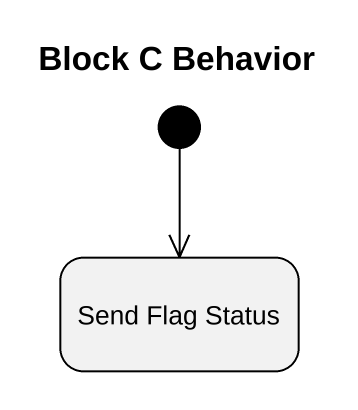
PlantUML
@startuml
title Block C Behavior
hide empty description
state "Send Flag Status" as Send_Flag_Status
[*] --> Send_Flag_Status
@enduml
